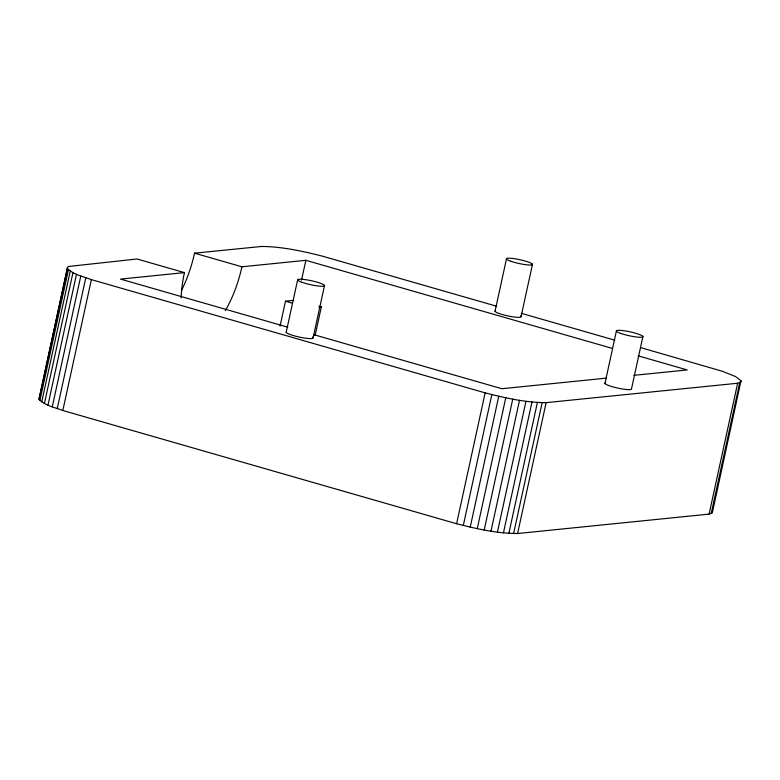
<?xml version="1.0" encoding="UTF-8"?>
<svg xmlns="http://www.w3.org/2000/svg" width="780" height="780" viewBox="0 0 780 780"><rect width="100%" height="100%" fill="white"/><g stroke="black" fill="none" stroke-linecap="round" stroke-linejoin="round"><path stroke-width="1.17" d="M640.546 347.587L722.329 371.26L735.579 376.565L741 380.806L712.325 512.713L709.098 514.108L517.588 533.52C496.909 533.491 476.541 528.811 456.602 523.741L62.829 410.494C54.795 407.335 45.074 405.805 39 399.262L67.558 267.335L68.504 266.487L137.026 258.989L184.431 272.62A67.275 27.173 -74 0 0 181.174 297.872M39 399.262L67.558 267.335M712.325 512.713L712.462 511.67M741 380.806L740.854 381.849L737.636 383.243L546.127 402.646C525.447 402.626 505.079 397.936 485.14 392.866L91.367 279.62C83.333 276.471 73.603 274.94 67.538 268.388M39.907 400.501L68.445 269.636M41.73 401.915L70.268 271.04M44.431 403.465L72.969 272.59M47.96 405.132L76.498 274.258M52.26 406.877L80.788 276.003M57.242 408.671L85.781 277.807M62.829 410.494L91.367 279.62M280.04 326.157L285.49 301.197L293.69 300.358M286.182 332.348L297.599 280M301.538 280.156L305.867 260.315L612.349 348.416M313.111 337.798L324.529 285.451M315.11 335.468L321.331 306.94L319.03 306.277M495.037 311.327L506.454 258.979M456.602 523.741L485.14 392.866M463.3 525.486L491.839 394.622M470.223 527.134L498.761 396.269M521.079 316.592L532.496 264.244M477.243 528.655L505.772 397.781M484.204 530.01L512.743 399.136M490.981 531.18L519.519 400.306M497.435 532.126L525.974 401.261M503.441 532.857L531.97 401.983M508.862 533.335L537.4 402.46M513.611 533.549L542.149 402.685M517.588 533.52L546.127 402.646M604.958 383.458L616.375 331.11M642.915 336.482L631.508 388.83A13.611 1.989 12.3 0 1 617.438 388.011A13.611 1.989 12.3 0 1 605.163 382.98M709.098 514.108L737.636 383.243M711.194 513.533L739.723 382.668M181.389 290.599A67.275 27.173 -74 0 0 194.532 253.169L261.748 246.451C282.35 246.636 302.65 251.189 322.54 256.191L496.743 306.257M184.431 272.62L120.49 279.094L287.771 327.181M194.532 253.169L241.927 266.789L305.867 260.315M318.981 307.174L321.331 306.94M606.041 378.163L501.842 388.723L313.511 334.581M633.906 375.346L687.219 369.944L638.089 355.816M521.293 313.316L614.825 340.197M285.49 301.197L292.373 303.176M241.927 266.789A67.275 27.173 -74 0 1 225.284 310.654M520.396 315.939A13.357 1.95 12.3 0 1 508.989 316.144A13.357 1.95 12.3 0 1 495.241 310.849M312.409 337.126A13.806 2.018 12.3 0 1 300.602 337.34A13.806 2.018 12.3 0 1 286.387 331.861M302.221 282.399A13.806 2.018 12.3 0 0 324.314 285.948A13.806 2.018 12.3 0 0 306.647 279.835A13.806 2.018 12.3 0 0 302.221 282.399M620.929 333.479A13.611 1.989 12.3 0 0 642.71 336.97A13.611 1.989 12.3 0 0 625.297 330.944A13.611 1.989 12.3 0 0 620.929 333.479M510.929 261.3A13.357 1.95 12.3 0 0 532.292 264.722A13.357 1.95 12.3 0 0 515.209 258.814A13.357 1.95 12.3 0 0 510.929 261.3"/></g></svg>
